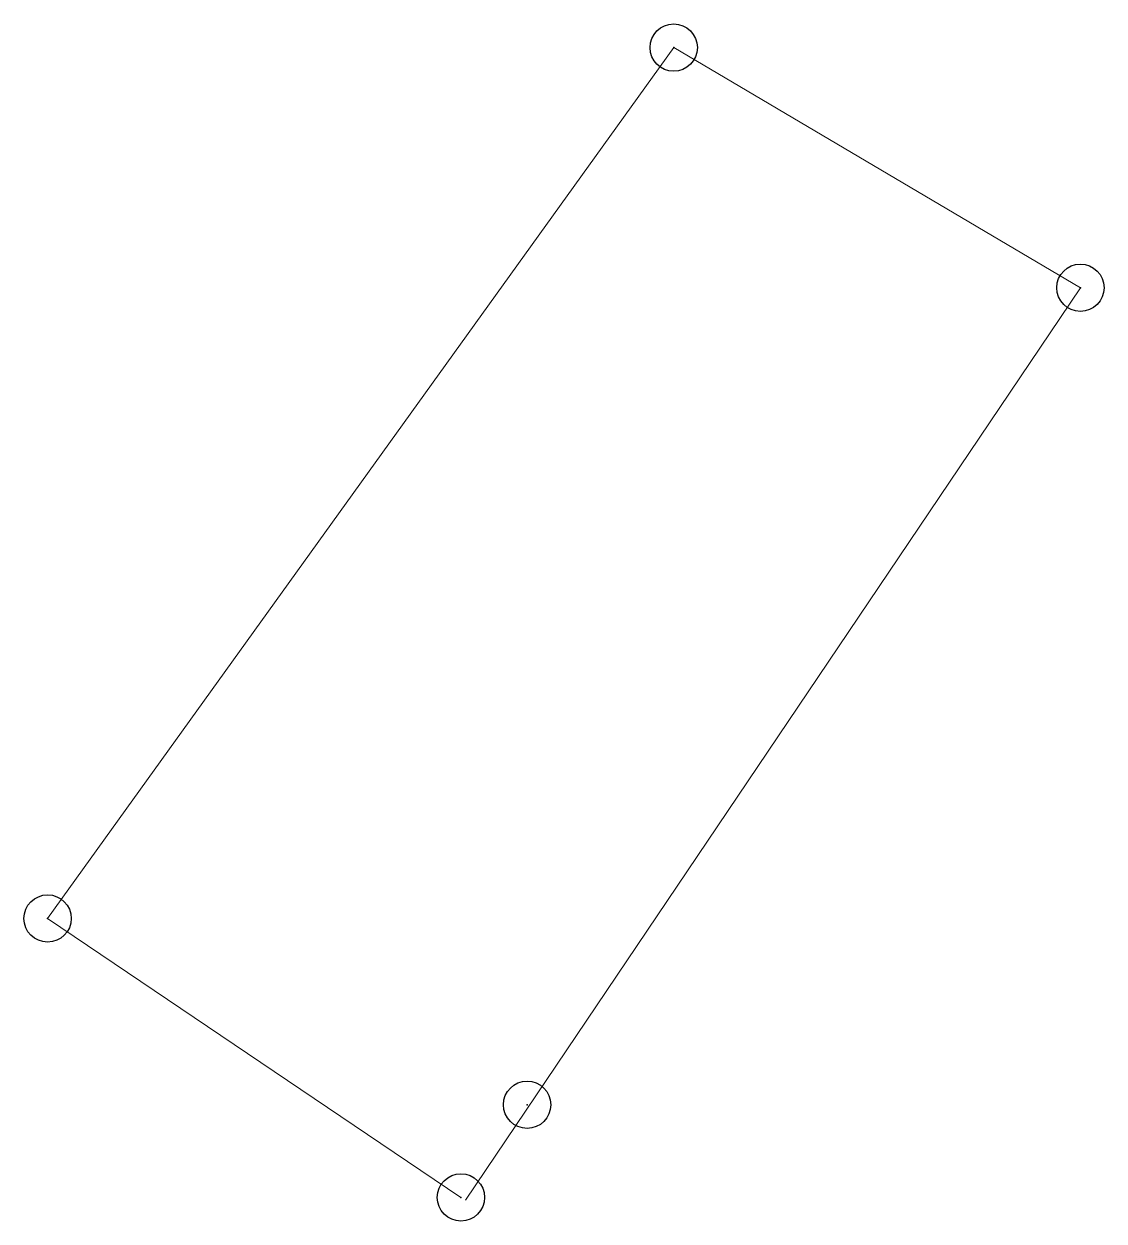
# Model space of a CAD drawing. Header units: metres. Extents: x 538807 to 552092, y 1838505 to 1839260.
# Drawn here: x 552080.15 to 552091.57, y 1839247.59 to 1839260.25 of the extents above.
import ezdxf

# ---------------------------------------------------------------- set-up
doc = ezdxf.new("R2010")
doc.units = ezdxf.units.M
doc.header["$PDMODE"] = 32
doc.header["$PDSIZE"] = 0.5
doc.layers.add('10', color=7, linetype='Continuous', lineweight=13)
doc.layers.add('7', color=7, linetype='Continuous')

msp = doc.modelspace()

# ---------------------------------------------------------------- linework, layer by layer
at = {"layer": '10'}
for p, q in [((552080.4, 1839250.79), (552087.02, 1839260)), ((552087.02, 1839260), (552091.32, 1839257.46)), ((552084.82, 1839247.81), (552091.32, 1839257.46)), ((552080.4, 1839250.79), (552084.77, 1839247.84))]:
    msp.add_line(p, q, dxfattribs=at)
at = {"layer": '7'}
for p in [(552087.02, 1839260), (552091.32, 1839257.46), (552080.4, 1839250.79), (552085.47, 1839248.82), (552084.77, 1839247.84)]:
    msp.add_point(p, dxfattribs=at)

doc.saveas('drawing.dxf')
